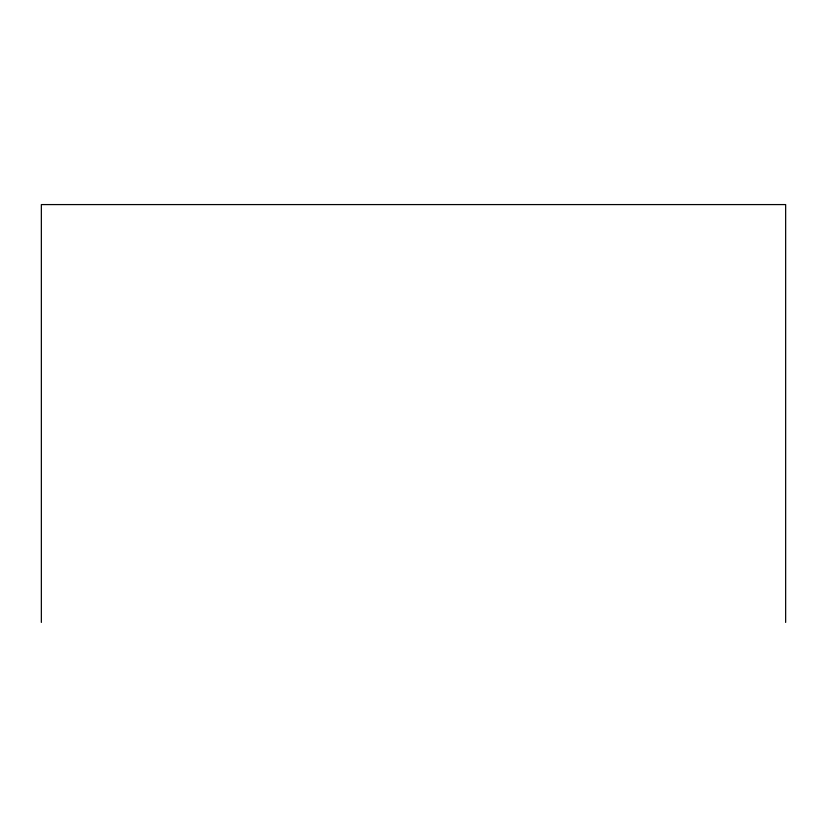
<?xml version="1.0" encoding="UTF-8"?>
<svg xmlns="http://www.w3.org/2000/svg" width="827" height="827" viewBox="0 0 827 827"><rect width="100%" height="100%" fill="white"/><g stroke="black" fill="none" stroke-linecap="round" stroke-linejoin="round"><path stroke-width="1.24" d="M785.65 622.421L785.65 204.579L41.35 204.579L41.35 622.421"/></g></svg>
